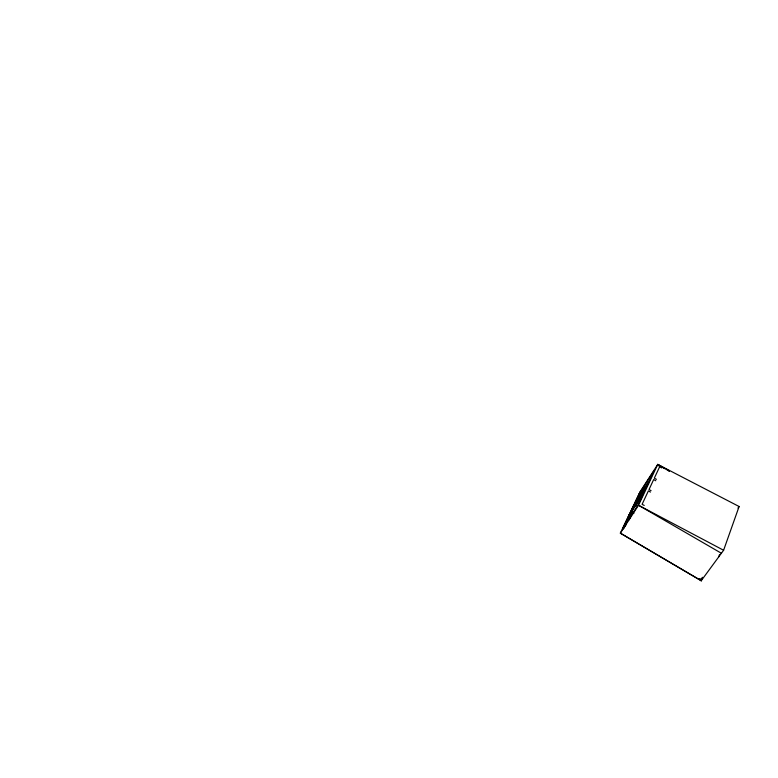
<?xml version="1.0" encoding="UTF-8"?>
<svg xmlns="http://www.w3.org/2000/svg" width="778" height="778" viewBox="0 0 778 778"><rect width="100%" height="100%" fill="white"/><g stroke="black" fill="none" stroke-linecap="round" stroke-linejoin="round"><path stroke-width="1.17" d="M723.598 550.26L739.1 506.507L657.76 464.398L640.07 491.764L620.358 533.163L701.211 580.728L723.598 550.26L638.534 505.262L620.358 533.163L701.211 580.728L702.408 577.49M718.726 556.834L719.524 554.588M699.84 578.725L701.211 580.728L702.466 577.315M650.466 492.085L648.385 490.879L642.093 504.329L644.233 505.447M661.747 467.928L659.656 466.742L654.317 478.169L656.428 479.326M669.362 471.021L657.76 464.398L638.534 505.262L721.362 553.236M637.124 501.081L640.372 494.244L645.195 486.785L645.905 487.193M629.11 519.811L632.621 512.391L633.963 513.159M635.772 505.992L640.051 496.967L641.198 497.628M641.976 493.602L645.195 486.785M628.371 516.563L622.643 528.602L637.6 505.622L643.212 493.709L628.371 516.563L629.956 517.487M629.032 515.182L633.827 505.116L648.551 482.379L643.863 492.328L629.032 515.182L629.723 515.581M639.292 493.622L634.508 503.677L649.222 480.95L653.909 471.011L639.292 493.622L640.372 494.244M623.314 528.991L627.36 520.482L632.621 512.391M630.199 514.569L634.508 505.505L640.051 496.967M659.656 466.742L657.76 464.398M623.975 527.98L625.959 524.936M737.991 508.044L739.1 506.507M657.653 464.563L665.044 468.764M667.154 469.97L669.275 471.167M655.766 480.746L653.676 479.549L649.027 489.508L651.108 490.704M639.993 492.153L641.539 493.048M633.827 505.116L634.508 505.505M699.918 578.822L701.211 580.728"/></g></svg>
